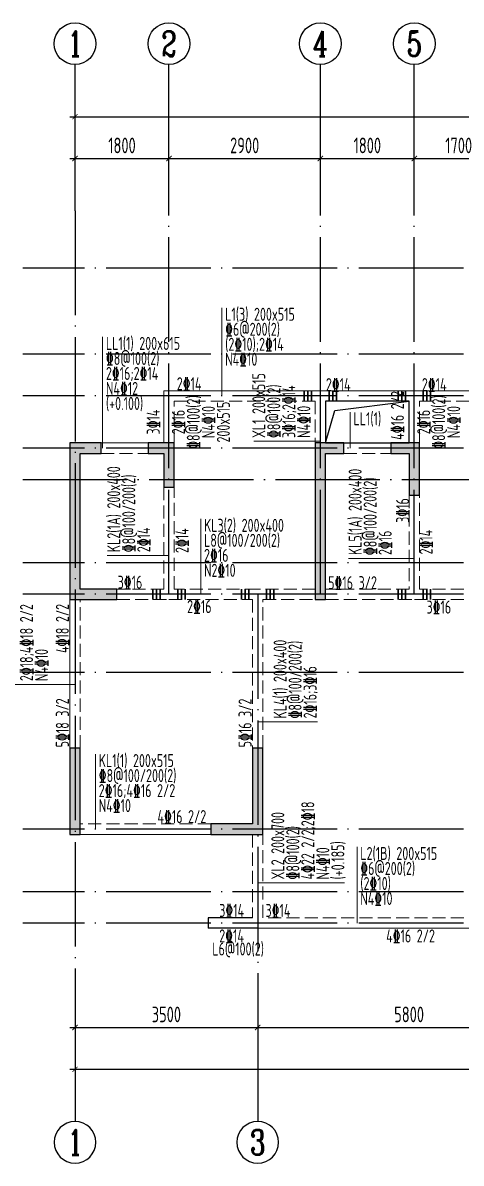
# Model space of a CAD drawing. Extents: x -461650 to 361314, y 245336 to 769729.
# Drawn here: x 103474 to 111871, y 493680 to 515530 of the extents above; entities that cross this region are included whole.
import ezdxf
from ezdxf.enums import TextEntityAlignment as Align

# ---------------------------------------------------------------- set-up
doc = ezdxf.new("R2010")
doc.units = 0
doc.header["$LTSCALE"] = 1000
doc.linetypes.add('DASH', pattern=[0.35, 0.25, -0.1])
doc.linetypes.add('DOTE', pattern=[2.42, 2, -0.2, 0.02, -0.2])
doc.layers.get('0').update_dxf_attribs({"linetype": 'CONTINUOUS'})
doc.layers.get('DEFPOINTS').update_dxf_attribs({"linetype": 'CONTINUOUS'})
for name, color, linetype in [('A-AXIS', 1, 'CONTINUOUS'), ('A-DOTE', 10, 'DOTE'), ('AXIS_NUM', 7, 'CONTINUOUS'), ('BEAM_CON', 4, 'CONTINUOUS'), ('S-D洞口', 4, 'CONTINUOUS'), ('S-L主梁线', 4, 'DASH'), ('S-L梁编号', 6, 'CONTINUOUS'), ('S-L梁配筋', 7, 'CONTINUOUS'), ('S-Q墙填充', 252, 'CONTINUOUS'), ('S-Q墙实线', 6, 'CONTINUOUS'), ('S-Y一般标注', 3, 'CONTINUOUS')]:
    doc.layers.add(name, color=color, linetype=linetype)
doc.layers.add('梁附加箍筋', color=1, linetype='CONTINUOUS', lineweight=35)
doc.styles.add('TSSD_Axis', font='complex.shx', dxfattribs={"width": 0.7, "bigfont": 'hztxt.shx'})
doc.styles.add('TSSD_DIMENSION', font='Tssdeng.shx', dxfattribs={"width": 0.7, "bigfont": 'tssdchn.shx'})
doc.styles.add('TSSD_REIN', font='tssdeng.shx', dxfattribs={"width": 0.7, "height": 300, "bigfont": 'tssdchn.shx'})
doc.dimstyles.new('TSSD_100_100', dxfattribs={"dimtxt": 300, "dimasz": 100, "dimexe": 100, "dimexo": 250, "dimgap": 100, "dimtad": 1, "dimdec": 0, "dimzin": 0, "dimdsep": 46, "dimtxsty": 'TSSD_DIMENSION', "dimblk": 'ARCHTICK', "dimcen": 0, "dimdle": 100, "dimclrt": 7, "dimadec": 0, "dimazin": 0, "dimtfac": 1, "dimtdec": 0, "dimtix": 1, "dimtmove": 2, "dimatfit": 3, "dimldrblk": 'ARCHTICK', "dimfxl": 0, "dimtolj": 1, "dimtzin": 0, "dimarcsym": 0})

# ---------------------------------------------------------------- blocks, each defined once
blk = doc.blocks.new('ts_axno')
at = {"color": 0, "linetype": 'ByBlock', "lineweight": -2}
blk.add_circle((0, 0), 0.5, dxfattribs=at)
at = {"color": 0, "linetype": 'ByBlock', "lineweight": -2, "style": 'TSSD_Axis', "width": 0.7}
blk.add_attdef('A', text='', height=0.6, dxfattribs=at).set_placement((0, 0), align=Align.MIDDLE_CENTER)
blk = doc.blocks.new('_ArchTick')
at = {"color": 0, "linetype": 'ByBlock', "const_width": 0.15}
blk.add_lwpolyline([(-0.5, -0.5), (0.5, 0.5)], dxfattribs=at)
blk = doc.blocks.new('*D289')
at = {"layer": 'DEFPOINTS', "color": 0}
for p in [(6400, 19250), (4600, 18250), (6400, 18250)]:
    blk.add_point(p, dxfattribs=at)
at = {"layer": 'S-Y一般标注', "color": 0, "lineweight": -2}
for p, q in [((4500, 19250), (6500, 19250)), ((4600, 18500), (4600, 19350)), ((6400, 18500), (6400, 19350))]:
    blk.add_line(p, q, dxfattribs=at)
at = {"layer": 'S-Y一般标注', "color": 0, "lineweight": -2, "xscale": 100, "yscale": 100, "zscale": 100, "rotation": 180}
blk.add_blockref('_ArchTick', (4600, 19250), dxfattribs=at)
at = {"layer": 'S-Y一般标注', "color": 0, "lineweight": -2, "xscale": 100, "yscale": 100, "zscale": 100}
blk.add_blockref('_ArchTick', (6400, 19250), dxfattribs=at)
at = {"layer": 'S-Y一般标注', "color": 7, "insert": (5500, 19500), "char_height": 300, "attachment_point": 5, "style": 'TSSD_DIMENSION'}
blk.add_mtext('\\A1;1800', dxfattribs=at)
blk = doc.blocks.new('*D290')
at = {"layer": 'DEFPOINTS', "color": 0}
for p in [(9300, 19250), (6400, 18250), (9300, 18250)]:
    blk.add_point(p, dxfattribs=at)
at = {"layer": 'S-Y一般标注', "color": 0, "lineweight": -2}
for p, q in [((6300, 19250), (9400, 19250)), ((6400, 18500), (6400, 19350)), ((9300, 18500), (9300, 19350))]:
    blk.add_line(p, q, dxfattribs=at)
at = {"layer": 'S-Y一般标注', "color": 0, "lineweight": -2, "xscale": 100, "yscale": 100, "zscale": 100, "rotation": 180}
blk.add_blockref('_ArchTick', (6400, 19250), dxfattribs=at)
at = {"layer": 'S-Y一般标注', "color": 0, "lineweight": -2, "xscale": 100, "yscale": 100, "zscale": 100}
blk.add_blockref('_ArchTick', (9300, 19250), dxfattribs=at)
at = {"layer": 'S-Y一般标注', "color": 7, "insert": (7850, 19500), "char_height": 300, "attachment_point": 5, "style": 'TSSD_DIMENSION'}
blk.add_mtext('\\A1;2900', dxfattribs=at)
blk = doc.blocks.new('*D291')
at = {"layer": 'DEFPOINTS', "color": 0}
for p in [(11100, 19250), (9300, 18250), (11100, 18250)]:
    blk.add_point(p, dxfattribs=at)
at = {"layer": 'S-Y一般标注', "color": 0, "lineweight": -2}
for p, q in [((9200, 19250), (11200, 19250)), ((9300, 18500), (9300, 19350)), ((11100, 18500), (11100, 19350))]:
    blk.add_line(p, q, dxfattribs=at)
at = {"layer": 'S-Y一般标注', "color": 0, "lineweight": -2, "xscale": 100, "yscale": 100, "zscale": 100, "rotation": 180}
blk.add_blockref('_ArchTick', (9300, 19250), dxfattribs=at)
at = {"layer": 'S-Y一般标注', "color": 0, "lineweight": -2, "xscale": 100, "yscale": 100, "zscale": 100}
blk.add_blockref('_ArchTick', (11100, 19250), dxfattribs=at)
at = {"layer": 'S-Y一般标注', "color": 7, "insert": (10200, 19500), "char_height": 300, "attachment_point": 5, "style": 'TSSD_DIMENSION'}
blk.add_mtext('\\A1;1800', dxfattribs=at)
blk = doc.blocks.new('*D292')
at = {"layer": 'DEFPOINTS', "color": 0}
for p in [(12800, 19250), (11100, 18250), (12800, 18250)]:
    blk.add_point(p, dxfattribs=at)
at = {"layer": 'S-Y一般标注', "color": 0, "lineweight": -2}
for p, q in [((11000, 19250), (12900, 19250)), ((11100, 18500), (11100, 19350)), ((12800, 18500), (12800, 19350))]:
    blk.add_line(p, q, dxfattribs=at)
at = {"layer": 'S-Y一般标注', "color": 0, "lineweight": -2, "xscale": 100, "yscale": 100, "zscale": 100, "rotation": 180}
blk.add_blockref('_ArchTick', (11100, 19250), dxfattribs=at)
at = {"layer": 'S-Y一般标注', "color": 0, "lineweight": -2, "xscale": 100, "yscale": 100, "zscale": 100}
blk.add_blockref('_ArchTick', (12800, 19250), dxfattribs=at)
at = {"layer": 'S-Y一般标注', "color": 7, "insert": (11950, 19500), "char_height": 300, "attachment_point": 5, "style": 'TSSD_DIMENSION'}
blk.add_mtext('\\A1;1700', dxfattribs=at)
blk = doc.blocks.new('*D311')
at = {"layer": 'DEFPOINTS', "color": 0}
for p in [(54600, 20050), (4600, 18250), (54600, 18250)]:
    blk.add_point(p, dxfattribs=at)
at = {"layer": 'S-Y一般标注', "color": 0, "lineweight": -2}
for p, q in [((4600, 18500), (4600, 20150)), ((54600, 18500), (54600, 20150)), ((4500, 20050), (54700, 20050))]:
    blk.add_line(p, q, dxfattribs=at)
at = {"layer": 'S-Y一般标注', "color": 0, "lineweight": -2, "xscale": 100, "yscale": 100, "zscale": 100, "rotation": 180}
blk.add_blockref('_ArchTick', (4600, 20050), dxfattribs=at)
at = {"layer": 'S-Y一般标注', "color": 0, "lineweight": -2, "xscale": 100, "yscale": 100, "zscale": 100}
blk.add_blockref('_ArchTick', (54600, 20050), dxfattribs=at)
at = {"layer": 'S-Y一般标注', "color": 7, "insert": (29600, 20300), "char_height": 300, "attachment_point": 5, "style": 'TSSD_DIMENSION'}
blk.add_mtext('\\A1;50000', dxfattribs=at)
blk = doc.blocks.new('*D326')
at = {"layer": 'DEFPOINTS', "color": 0}
for p in [(8100, 3600), (13900, 3600), (13900, 2600)]:
    blk.add_point(p, dxfattribs=at)
at = {"layer": 'S-Y一般标注', "color": 0, "lineweight": -2}
for p, q in [((8100, 3350), (8100, 2500)), ((13900, 3350), (13900, 2500)), ((8000, 2600), (14000, 2600))]:
    blk.add_line(p, q, dxfattribs=at)
at = {"layer": 'S-Y一般标注', "color": 0, "lineweight": -2, "xscale": 100, "yscale": 100, "zscale": 100, "rotation": 180}
blk.add_blockref('_ArchTick', (8100, 2600), dxfattribs=at)
at = {"layer": 'S-Y一般标注', "color": 0, "lineweight": -2, "xscale": 100, "yscale": 100, "zscale": 100}
blk.add_blockref('_ArchTick', (13900, 2600), dxfattribs=at)
at = {"layer": 'S-Y一般标注', "color": 7, "insert": (11000, 2850), "char_height": 300, "attachment_point": 5, "style": 'TSSD_DIMENSION'}
blk.add_mtext('\\A1;5800', dxfattribs=at)
blk = doc.blocks.new('*D334')
at = {"layer": 'DEFPOINTS', "color": 0}
for p in [(4600, 3600), (54600, 3600), (54600, 1800)]:
    blk.add_point(p, dxfattribs=at)
at = {"layer": 'S-Y一般标注', "color": 0, "lineweight": -2}
for p, q in [((4600, 3350), (4600, 1700)), ((54600, 3350), (54600, 1700)), ((4500, 1800), (54700, 1800))]:
    blk.add_line(p, q, dxfattribs=at)
at = {"layer": 'S-Y一般标注', "color": 0, "lineweight": -2, "xscale": 100, "yscale": 100, "zscale": 100, "rotation": 180}
blk.add_blockref('_ArchTick', (4600, 1800), dxfattribs=at)
at = {"layer": 'S-Y一般标注', "color": 0, "lineweight": -2, "xscale": 100, "yscale": 100, "zscale": 100}
blk.add_blockref('_ArchTick', (54600, 1800), dxfattribs=at)
at = {"layer": 'S-Y一般标注', "color": 7, "insert": (29600, 2050), "char_height": 300, "attachment_point": 5, "style": 'TSSD_DIMENSION'}
blk.add_mtext('\\A1;50000', dxfattribs=at)
blk = doc.blocks.new('*D336')
at = {"layer": 'DEFPOINTS', "color": 0}
for p in [(4600, 3600), (8100, 3600), (8100, 2600)]:
    blk.add_point(p, dxfattribs=at)
at = {"layer": 'S-Y一般标注', "color": 0, "lineweight": -2}
for p, q in [((4600, 3350), (4600, 2500)), ((8100, 3350), (8100, 2500)), ((4500, 2600), (8200, 2600))]:
    blk.add_line(p, q, dxfattribs=at)
at = {"layer": 'S-Y一般标注', "color": 0, "lineweight": -2, "xscale": 100, "yscale": 100, "zscale": 100, "rotation": 180}
blk.add_blockref('_ArchTick', (4600, 2600), dxfattribs=at)
at = {"layer": 'S-Y一般标注', "color": 0, "lineweight": -2, "xscale": 100, "yscale": 100, "zscale": 100}
blk.add_blockref('_ArchTick', (8100, 2600), dxfattribs=at)
at = {"layer": 'S-Y一般标注', "color": 7, "insert": (6350, 2850), "char_height": 300, "attachment_point": 5, "style": 'TSSD_DIMENSION'}
blk.add_mtext('\\A1;3500', dxfattribs=at)
blk = doc.blocks.new('20210807.15312446')
at = {"layer": 'S-Q墙填充'}
h = blk.add_hatch(color=252, dxfattribs=at)
h.dxf.hatch_style = 1
h.paths.add_polyline_path([(61116, 65940), (61516, 65940), (61516, 66140), (60916, 66140), (60916, 63140), (61816, 63140), (61816, 63340), (61116, 63340)])
h = blk.add_hatch(color=252, dxfattribs=at)
h.dxf.hatch_style = 1
h.paths.add_polyline_path([(62916, 66140), (62416, 66140), (62416, 65940), (62716, 65940), (62716, 65290), (62916, 65290)])
h = blk.add_hatch(color=252, dxfattribs=at)
h.dxf.hatch_style = 1
h.paths.add_polyline_path([(65816, 65940), (66166, 65940), (66166, 66140), (65616, 66140), (65616, 63140), (65816, 63140)])
h = blk.add_hatch(color=252, dxfattribs=at)
h.dxf.hatch_style = 1
h.paths.add_polyline_path([(67616, 66140), (67066, 66140), (67066, 65940), (67416, 65940), (67416, 65140), (67616, 65140)])
h = blk.add_hatch(color=252, dxfattribs=at)
h.dxf.hatch_style = 1
h.paths.add_polyline_path([(61116, 58640), (61116, 60290), (60916, 60290), (60916, 58640)])
h = blk.add_hatch(color=252, dxfattribs=at)
h.dxf.hatch_style = 1
h.paths.add_polyline_path([(64616, 60290), (64416, 60290), (64416, 58840), (63716, 58840), (63616, 58840), (63616, 58640), (63716, 58640), (64616, 58640)])
at = {"layer": 'BEAM_CON'}
for p, q in [((63566, 57040), (63566, 56840)), ((64416, 57040), (63566, 57040)), ((64516, 56840), (63566, 56840))]:
    blk.add_line(p, q, dxfattribs=at)
at = {"layer": 'S-D洞口', "color": 5}
blk.add_lwpolyline([(65816, 66140), (67416, 66140), (67416, 66940), (65816, 66940), (65816, 66140), (65993, 66762), (67416, 66940)], dxfattribs=at)
at = {"layer": 'S-L主梁线', "linetype": 'ByBlock', "lineweight": 18}
for p, q in [((62716, 67140), (62716, 66140)), ((65716, 67140), (62716, 67140)), ((67516, 67140), (65716, 67140)), ((69116, 67140), (67516, 67140)), ((65816, 66940), (67416, 66940)), ((65816, 66140), (65816, 66940)), ((67416, 66940), (67416, 66140)), ((62416, 66140), (61516, 66140)), ((67066, 66140), (66166, 66140)), ((60916, 63140), (60916, 60290)), ((61116, 58640), (63616, 58640)), ((64416, 56840), (70416, 56840))]:
    blk.add_line(p, q, dxfattribs=at)
at = {"layer": 'S-L主梁线', "linetype": 'DASH', "lineweight": 18}
for p, q in [((62916, 66940), (65616, 66940)), ((62916, 66140), (62916, 66940)), ((65616, 66940), (65616, 66140)), ((67616, 66940), (69116, 66940)), ((67616, 66140), (67616, 66940)), ((61516, 65940), (62416, 65940)), ((66166, 65940), (67066, 65940)), ((62716, 65290), (62716, 63340)), ((62916, 63340), (62916, 65290)), ((67416, 65140), (67416, 63340)), ((67616, 63340), (67616, 65140)), ((62716, 63340), (61816, 63340)), ((64516, 63340), (62916, 63340)), ((65616, 63340), (64516, 63340)), ((67416, 63340), (65816, 63340)), ((70216, 63340), (67616, 63340)), ((61116, 60290), (61116, 63140)), ((61816, 63140), (62816, 63140)), ((62816, 63140), (64416, 63140)), ((64416, 63140), (64416, 60290)), ((64616, 63140), (65616, 63140)), ((64616, 60290), (64616, 63140)), ((65816, 63140), (67516, 63140)), ((67516, 63140), (70216, 63140)), ((63616, 58840), (61116, 58840)), ((64416, 58640), (64416, 57040)), ((64616, 57040), (64616, 58640)), ((70216, 57040), (64616, 57040))]:
    blk.add_line(p, q, dxfattribs=at)
at = {"layer": 'S-Q墙实线'}
for points in [[(61116, 65940), (61516, 65940), (61516, 66140), (60916, 66140), (60916, 63140), (61816, 63140), (61816, 63340), (61116, 63340)], [(62916, 66140), (62416, 66140), (62416, 65940), (62716, 65940), (62716, 65290), (62916, 65290)], [(65816, 65940), (66166, 65940), (66166, 66140), (65616, 66140), (65616, 63140), (65816, 63140)], [(67616, 66140), (67066, 66140), (67066, 65940), (67416, 65940), (67416, 65140), (67616, 65140)], [(61116, 58640), (61116, 60290), (60916, 60290), (60916, 58640)]]:
    blk.add_lwpolyline(points, close=True, dxfattribs=at)
blk.add_lwpolyline([(63716, 58840), (63616, 58840), (63616, 58640), (63716, 58640), (64616, 58640), (64616, 60290), (64416, 60290), (64416, 58840), (63716, 58840)], dxfattribs=at)
blk = doc.blocks.new('20210726.16395156')
at = {"layer": 'A-AXIS'}
for p, q in [((4600, 18249.9), (4600, 21049.9)), ((6400, 18249.9), (6400, 21049.9)), ((9300, 18249.9), (9300, 21049.9)), ((11100, 18249.9), (11100, 21049.9)), ((4600, 3600), (4600, 800)), ((8100, 3600), (8100, 800))]:
    blk.add_line(p, q, dxfattribs=at)
at = {"layer": 'A-DOTE'}
for p, q in [((4600, 18249.9), (4600, 3600)), ((6400, 10900), (6400, 18249.9)), ((9300, 10900), (9300, 18249.9)), ((11100, 10900), (11100, 18249.9)), ((55600, 17150), (3600, 17150)), ((55600, 15500), (3600, 15500)), ((55600, 14700), (3600, 14700)), ((55600, 13700), (3600, 13700)), ((3600, 13100.3), (55600, 13100.3)), ((55600, 11500), (3600, 11500)), ((55600, 10900), (3600, 10900)), ((8100, 10900), (8100, 3600)), ((55600, 9400), (3600, 9400)), ((55600, 6400), (3600, 6400)), ((55600, 5200), (3600, 5200)), ((55600, 4600), (3600, 4600))]:
    blk.add_line(p, q, dxfattribs=at)
at = {"layer": 'A-AXIS'}
ref = blk.add_blockref('ts_axno', (4600, 21449.9), dxfattribs=dict(at, xscale=800, yscale=800, zscale=800))
ref.add_attrib('1', '1', dxfattribs={"layer": 'AXIS_NUM', "height": 480, "style": 'TSSD_Axis', "width": 0.7}).set_placement((4600, 21449.9), align=Align.MIDDLE_CENTER)
ref = blk.add_blockref('ts_axno', (6400, 21449.9), dxfattribs=dict(at, xscale=800, yscale=800, zscale=800))
ref.add_attrib('2', '2', dxfattribs={"layer": 'AXIS_NUM', "height": 480, "style": 'TSSD_Axis', "width": 0.7}).set_placement((6400, 21449.9), align=Align.MIDDLE_CENTER)
ref = blk.add_blockref('ts_axno', (9300, 21449.9), dxfattribs=dict(at, xscale=800, yscale=800, zscale=800))
ref.add_attrib('3', '4', dxfattribs={"layer": 'AXIS_NUM', "height": 480, "style": 'TSSD_Axis', "width": 0.7}).set_placement((9300, 21449.9), align=Align.MIDDLE_CENTER)
ref = blk.add_blockref('ts_axno', (11100, 21449.9), dxfattribs=dict(at, xscale=800, yscale=800, zscale=800))
ref.add_attrib('4', '5', dxfattribs={"layer": 'AXIS_NUM', "height": 480, "style": 'TSSD_Axis', "width": 0.7}).set_placement((11100, 21449.9), align=Align.MIDDLE_CENTER)
ref = blk.add_blockref('ts_axno', (4600, 400), dxfattribs=dict(at, xscale=-800, yscale=800, zscale=800, rotation=180))
ref.add_attrib('1', '1', dxfattribs={"layer": 'AXIS_NUM', "height": 480, "style": 'TSSD_Axis', "width": 0.7}).set_placement((4600, 400), align=Align.MIDDLE_CENTER)
ref = blk.add_blockref('ts_axno', (8100, 400), dxfattribs=dict(at, xscale=-800, yscale=800, zscale=800, rotation=180))
ref.add_attrib('2', '3', dxfattribs={"layer": 'AXIS_NUM', "height": 480, "style": 'TSSD_Axis', "width": 0.7}).set_placement((8100, 400), align=Align.MIDDLE_CENTER)
at = {"layer": 'S-Y一般标注'}
for base, p1, p2, picture, middle in [((54600, 20049.9), (4600, 18249.9), (54600, 18249.9), '*D311', (29600, 20299.9)), ((6400, 19249.9), (4600, 18249.9), (6400, 18249.9), '*D289', (5500, 19499.9)), ((9300, 19249.9), (6400, 18249.9), (9300, 18249.9), '*D290', (7850, 19499.9)), ((11100, 19249.9), (9300, 18249.9), (11100, 18249.9), '*D291', (10200, 19499.9)), ((12800, 19249.9), (11100, 18249.9), (12800, 18249.9), '*D292', (11950, 19499.9)), ((54600, 1800), (4600, 3600), (54600, 3600), '*D334', (29600, 2050)), ((8100, 2600), (4600, 3600), (8100, 3600), '*D336', (6350, 2850)), ((13900, 2600), (8100, 3600), (13900, 3600), '*D326', (11000, 2850))]:
    dim = blk.add_linear_dim(base=base, p1=p1, p2=p2, dimstyle='TSSD_100_100', dxfattribs=at)
    dim.commit()
    dim.dimension.update_dxf_attribs({"geometry": picture, "text_midpoint": middle})

msp = doc.modelspace()

# ---------------------------------------------------------------- linework, layer by layer
at = {"layer": 'S-L梁编号', "lineweight": 18}
for p, q in [((107287.44, 508379.97), (107287.44, 510070.55)), ((105003.09, 507379.97), (105003.09, 509511.83)), ((109744.9, 507379.97), (109744.9, 508067.58)), ((109173.55, 507512.85), (107897.65, 507512.85)), ((106882.25, 504579.97), (106882.25, 506026.37)), ((106273.56, 505324.36), (105089.87, 505324.36)), ((110973.55, 505268.85), (109714.88, 505268.85)), ((104473.55, 502853.84), (102844.33, 502853.84)), ((107973.56, 502138.93), (109121.6, 502138.93)), ((104865.69, 500079.97), (104865.69, 501519)), ((109875.96, 498280.13), (109875.96, 499739.39)), ((107973.56, 499053.46), (109633.22, 499053.46))]:
    msp.add_line(p, q, dxfattribs=at)
at = {"layer": '梁附加箍筋', "lineweight": 35}
for p, q in [((108863.54, 508279.97), (108863.54, 508479.97)), ((108933.54, 508279.97), (108933.54, 508479.97)), ((109003.54, 508279.97), (109003.54, 508479.97)), ((109343.54, 508279.97), (109343.54, 508479.97)), ((109413.54, 508279.97), (109413.54, 508479.97)), ((109483.54, 508279.97), (109483.54, 508479.97)), ((110663.55, 508279.97), (110663.55, 508479.97)), ((110733.55, 508279.97), (110733.55, 508479.97)), ((110803.55, 508279.97), (110803.55, 508479.97)), ((111143.55, 508279.97), (111143.55, 508479.97)), ((111213.55, 508279.97), (111213.55, 508479.97)), ((111283.55, 508279.97), (111283.55, 508479.97)), ((105963.56, 504479.97), (105963.56, 504679.97)), ((106033.56, 504479.97), (106033.56, 504679.97)), ((106103.56, 504479.97), (106103.56, 504679.97)), ((106443.56, 504479.97), (106443.56, 504679.97)), ((106513.56, 504479.97), (106513.56, 504679.97)), ((106583.56, 504479.97), (106583.56, 504679.97)), ((107663.56, 504479.97), (107663.56, 504679.97)), ((107733.56, 504479.97), (107733.56, 504679.97)), ((107803.56, 504479.97), (107803.56, 504679.97)), ((108143.56, 504479.97), (108143.56, 504679.97)), ((108213.56, 504479.97), (108213.56, 504679.97)), ((108283.56, 504479.97), (108283.56, 504679.97)), ((110663.55, 504479.97), (110663.55, 504679.97)), ((110733.55, 504479.97), (110733.55, 504679.97)), ((110803.55, 504479.97), (110803.55, 504679.97)), ((111143.55, 504479.97), (111143.55, 504679.97)), ((111213.55, 504479.97), (111213.55, 504679.97)), ((111283.55, 504479.97), (111283.55, 504679.97))]:
    msp.add_line(p, q, dxfattribs=at)

# ---------------------------------------------------------------- block references
at = {"layer": 'A-DOTE'}
msp.add_blockref('20210726.16395156', (99873.54, 493679.92), dxfattribs=at)
at = {"layer": 'S-Q墙填充'}
msp.add_blockref('20210807.15312446', (43457.9, 441340.43), dxfattribs=at)

# ---------------------------------------------------------------- texts
at = {"layer": 'S-L梁编号', "color": 6, "style": 'TSSD_REIN', "width": 0.7}
for s, p in [('L1(3) 200x515', (107349.94, 509820.55)), ('LL1(1) 200x615', (105065.59, 509261.83)), ('LL1(1)', (109807.4, 507817.58)), ('KL3(2) 200x400', (106944.75, 505776.37)), ('KL1(1) 200x515', (104928.19, 501269)), ('L2(1B) 200x515', (109938.46, 499489.39))]:
    msp.add_text(s, height=250, dxfattribs=at).set_placement(p)
for s, p in [('XL1 200x515', (108118.8, 507575.35)), ('KL2(1A) 200x400', (105339.87, 505386.86)), ('KL5(1A) 200x400', (109964.88, 505331.35)), ('KL4(1) 200x400', (108527.37, 502201.43)), ('XL2 200x700', (108483.22, 499115.96))]:
    msp.add_text(s, height=250, rotation=90, dxfattribs=at).set_placement(p)
at = {"layer": 'S-L梁配筋', "color": 7, "style": 'TSSD_REIN', "width": 0.7}
for s, p in [('%%1326@200(2)', (107349.94, 509533.05)), ('(2%%13210);2%%13214', (107349.94, 509245.55)), ('%%1328@100(2)', (105065.59, 508974.33)), ('N4%%13210', (107349.94, 508958.05)), ('2%%13214', (106423.56, 508489.17)), ('N4%%13212', (105065.59, 508399.33)), ('(+0.100)', (105065.59, 508111.83)), ('L8@100/200(2)', (106944.75, 505488.87)), ('2%%13216', (106944.75, 505201.37)), ('N2%%13210', (106944.75, 504913.87)), ('3%%13216', (105291.16, 504686.38)), ('2%%13216', (106621.37, 504220.19)), ('3%%13216', (111207.69, 504209.92)), ('%%1328@100/200(2)', (104928.19, 500981.5)), ('2%%13216;4%%13216 2/2', (104928.19, 500694)), ('N4%%13210', (104928.19, 500406.5)), ('%%1326@200(2)', (109938.46, 499201.89)), ('(2%%13210)', (109938.46, 498914.39)), ('N4%%13210', (109938.46, 498626.89)), ('3%%13214', (107236.56, 498397)), ('3%%13214', (108123.56, 498397)), ('2%%13214', (107236.56, 497909.12)), ('4%%13216 2/2', (110434.42, 497909.12))]:
    msp.add_text(s, height=250, dxfattribs=at).set_placement(p)
at = {"layer": 'S-L梁配筋', "color": 1, "style": 'TSSD_REIN', "width": 0.7}
for s, p in [('2%%13216;2%%13214', (105065.59, 508686.83)), ('5%%13216 3/2', (109323.55, 504677.4)), ('4%%13216 2/2', (106053.05, 500195.78))]:
    msp.add_text(s, height=250, dxfattribs=at).set_placement(p)
at = {"layer": 'S-L梁配筋', "color": 7, "style": 'TSSD_REIN', "width": 0.7}
for p in [(109752.94, 508472.63), (111591.51, 508472.63)]:
    msp.add_text('2%%13214', height=250, dxfattribs=at).set_placement(p, align=Align.RIGHT)
for s, p in [('%%1328@100(2)', (108406.3, 507575.35)), ('3%%13216;2%%13214', (108693.8, 507575.35)), ('N4%%13210', (108981.3, 507575.35)), ('%%1328@100/200(2)', (105627.37, 505386.86)), ('%%1328@100/200(2)', (110252.38, 505331.35)), ('3%%13216', (110874.75, 505949.5)), ('2%%13214', (105914.87, 505386.86)), ('2%%13216', (110539.88, 505331.35)), ('2%%13218;4%%13218 2/2', (103669.33, 502916.34)), ('4%%13218 2/2', (104356.01, 503456.44)), ('%%1328@100/200(2)', (108814.87, 502201.43)), ('N4%%13210', (103956.83, 502916.34)), ('%%1328@100(2)', (108770.72, 499115.96)), ('N4%%13210', (109345.72, 499115.96)), ('(+0.185)', (109633.22, 499115.96))]:
    msp.add_text(s, height=250, rotation=90, dxfattribs=at).set_placement(p)
at = {"layer": 'S-L梁配筋', "color": 1, "style": 'TSSD_REIN', "width": 0.7}
msp.add_text('4%%13216 2/2', height=250, rotation=90, dxfattribs=at).set_placement((110849.94, 508006.56), align=Align.BOTTOM_CENTER)
at = {"layer": 'S-L梁配筋', "color": 7, "style": 'TSSD_REIN', "width": 0.7}
for s, p in [('%%1328@100(2)', (106940.77, 507879.97)), ('200x515', (107515.77, 507879.97)), ('%%1328@100(2)', (111640.2, 507879.97)), ('3%%13214', (106172.25, 507879.97)), ('2%%13216', (106653.27, 507879.97)), ('N4%%13210', (107228.27, 507879.97)), ('2%%13216', (111352.7, 507879.97)), ('N4%%13210', (111927.7, 507879.97))]:
    msp.add_text(s, height=250, rotation=90, dxfattribs=at).set_placement(p, align=Align.BOTTOM_CENTER)
for p in [(106648.39, 505608.3), (111321.96, 505579.97)]:
    msp.add_text('2%%13214', height=250, rotation=90, dxfattribs=at).set_placement(p, align=Align.CENTER)
at = {"layer": 'S-L梁配筋', "color": 1, "style": 'TSSD_REIN', "width": 0.7}
for s, p in [('2%%13216;3%%13216', (109102.37, 502201.43)), ('5%%13218 3/2', (104356.01, 501647.62)), ('5%%13216 3/2', (107856.01, 501647.62)), ('4%%13222 2/2;2%%13218', (109058.22, 499115.96))]:
    msp.add_text(s, height=250, rotation=90, dxfattribs=at).set_placement(p)
at = {"layer": 'S-L梁配筋', "color": 7, "style": 'TSSD_REIN', "width": 0.7}
msp.add_text('L6@100(2)', height=250, dxfattribs=at).set_placement((107598.54, 497908.98), align=Align.TOP_CENTER)

doc.saveas('drawing.dxf')
